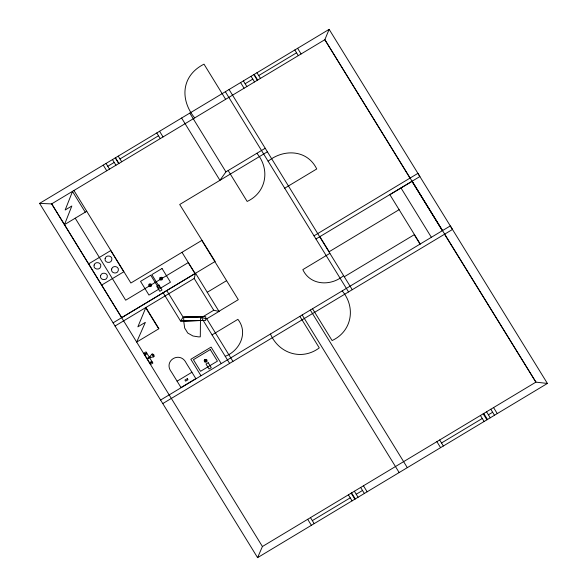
<?xml version="1.0" encoding="UTF-8"?>
<svg xmlns="http://www.w3.org/2000/svg" width="587" height="587" viewBox="0 0 587 587"><rect width="100%" height="100%" fill="white"/><g stroke="black" fill="none" stroke-linecap="round" stroke-linejoin="round"><path stroke-width="0.88" d="M183.694 320.935L184.67 328.038L187.767 333.056L192.976 335.991L198.465 336.879L200.299 336.843L200.49 316.797L183.731 317.171L183.694 320.935L200.453 320.553M115.052 326.02L194.18 278.458L195.559 273.271L219.039 311.433L206.749 318.814L201.451 317.64L229.612 363.412M72.568 191.318L65.157 210.007L71.834 205.993L64.467 224.66L86.795 211.239M329.146 29.35L324.838 39.689L51.605 203.909L39.593 203.381L257.583 557.65L547.407 383.45L329.146 29.35L39.593 203.381M257.583 557.65L262.418 546.512L535.909 382.13L547.407 383.45M265.221 148.262L225.929 171.874L219.942 180.319L181.61 118.024M107.781 166.275L114.216 162.408M119.961 158.952L158.527 135.773M245.117 83.728L252.792 79.113M258.713 75.562L296.567 52.801M267.393 151.798L179.703 204.503L215.143 261.464L113.093 322.835M88.578 263.908L110.738 250.59L123.784 271.788L101.624 285.106M268.127 161.242C283.631 148.68 307.309 149.494 316.731 168.975L284.724 188.214M207.248 292.275L226.597 280.652M314.016 235.813L417.915 173.363L419.874 176.548L315.967 238.997M389.885 194.679L412.147 181.302L442.495 230.618M201.451 317.64L213.741 310.252L219.039 311.433M146.735 353.051L144.468 354.409L146.757 353.08M218.958 311.301L238.3 299.678L201.803 240.421L130.879 283.022L73.94 190.489M146.904 358.371C149.817 358.026 150.558 354.981 152.539 353.844L153.948 354.944L154.154 356.463C152.216 357.688 149.171 356.911 147.491 359.325M399.109 209.676L329.153 251.72L319.878 236.649M329.894 253.357L302.826 269.631C310.318 285.788 331.207 286.339 343.586 275.619M149.927 363.287L152.194 361.922M212.054 334.876L237.889 319.343C248.492 332.653 239.856 350.696 225.247 356.309M344.29 276.756L414.246 234.712L420.035 244.111M177.091 381.183L191.927 372.261L195.838 378.622L181.001 387.537L171.485 372.077C162.614 360.719 180.253 350.417 186.284 363.177L191.927 372.261M160.603 400.041L450.302 225.922L452.482 229.458L162.775 403.577M312.328 520.625L350.226 497.842M356.221 494.247L362.517 490.461M441.519 442.98L482.265 418.487M488.399 414.796L492.64 412.25M121.612 317.684L195.559 273.271M203.161 320.414L180.525 321.008L163.142 292.752M202.764 316.855L183.144 317.185L180.525 321.008L205.699 320.436L205.736 316.672L183.144 317.185L166.774 290.572M444.542 234.228L535.909 382.13L324.838 39.689L410.012 178.11M411.971 181.295L442.363 230.691M401.016 187.994L431.364 237.309M389.834 194.598L420.233 243.994M297.609 48.303L301.094 53.96M294.828 49.976L298.313 55.633M493.572 407.576L497.27 413.586M490.791 409.249L494.489 415.258M486.55 411.795L490.248 417.805M483.769 413.468L487.467 419.478M483.196 413.813L486.894 419.822M480.415 415.486L484.114 421.495M256.967 72.729L260.452 78.387M254.186 74.402L257.671 80.059M253.833 74.615L257.311 80.272M251.053 76.288L254.531 81.945M243.378 80.896L246.863 86.56M240.597 82.569L244.075 88.226M229.062 89.503L352.251 289.699M225.357 91.733L348.539 291.93M439.67 439.971L443.368 445.988M436.882 441.644L440.588 447.661M225.635 99.313L204.005 64.166C181.508 75.51 179.6 99.372 194.686 117.914M342.199 290.895C356.052 307.272 352.039 331.31 332.103 340.555L312.519 308.733M256.864 153.28C270.321 169.144 266.535 192.47 247.164 201.444L228.152 170.538M189.777 113.115L225.929 171.874M310.34 310.046L407.319 467.648M302.18 314.948L399.16 472.557M299.862 316.342L319.277 347.886C301.872 360.99 278.832 353.572 270.475 334.003M159.569 131.275L163.047 136.932M156.788 132.948L160.266 138.605M363.448 485.787L367.146 491.796M360.667 487.459L364.366 493.469M354.372 491.238L358.07 497.248M351.591 492.911L355.289 498.921M351.165 493.168L354.864 499.177M348.377 494.841L352.083 500.85M181.992 252.3L195.06 273.542L188.244 262.609L125.684 300.206L75.217 218.195M194.18 278.458L213.741 310.252M118.222 156.127L121.7 161.785M115.434 157.8L118.919 163.457M115.257 157.903L118.743 163.56M112.477 159.576L115.955 165.233M206.749 318.814L232.951 361.401M106.042 163.443L109.52 169.1M103.253 165.116L106.739 170.773M221.218 363.573L211.085 347.1L190.848 359.266L200.981 375.731M310.479 517.624L314.177 523.633M307.691 519.297L311.389 525.306M146.244 308.579L158.123 327.884M72.45 191.384L85.247 212.171M149.876 356.588L150.463 357.542M149.171 357.006L146.016 351.884L143.749 353.242L150.624 364.417L152.891 363.052L149.758 357.96M121.685 317.64L51.671 203.872L262.418 546.512M105.132 258.463C103.906 262.697 110.928 264.099 111.794 259.938C113.027 255.712 106.005 254.31 105.132 258.463M111.64 269.037C110.415 273.271 117.437 274.672 118.303 270.519C119.535 266.285 112.513 264.884 111.64 269.037M94.081 265.111C92.849 269.338 99.871 270.746 100.737 266.586C101.969 262.36 94.947 260.951 94.081 265.111M100.59 275.685C99.357 279.911 106.379 281.32 107.245 277.159C108.478 272.933 101.456 271.532 100.59 275.685M153.699 356.338L153.574 356.977L151.813 354.115L153.229 354.864L153.699 356.338M145.877 307.493L137.864 326.842L145.356 322.336L136.668 342.089L158.938 328.705L145.877 307.493M149.612 284.614L149.509 285.818L150.742 285.869L150.844 284.673L149.612 284.614M160.53 278.055L160.427 279.258L161.66 279.309L161.755 278.113L160.53 278.055M205.098 360.183L204.995 361.387L206.228 361.438L206.331 360.242L205.098 360.183M149.186 284.145L148.716 284.922L149.01 286.243L149.795 286.669L151.167 286.346L151.637 285.568L151.343 284.247L150.558 283.815L149.186 284.145M160.104 277.585L159.635 278.363L159.928 279.683L160.713 280.109L162.085 279.786L162.555 279.008L162.254 277.688L161.476 277.255L160.104 277.585M204.672 359.714L204.203 360.491L204.496 361.812L205.281 362.238L206.653 361.915L207.123 361.137L206.829 359.816L206.044 359.383L204.672 359.714M150.742 275.244L140.542 281.378L148.973 295.078L159.172 288.943L150.742 275.244M162.034 268.501L151.835 274.635L160.266 288.334L170.465 282.208L162.034 268.501M158.967 285.025L156.744 286.368L159.789 291.313L162.012 289.978L158.967 285.025M146.156 354.174C145.495 354.959 145.488 353 146.156 354.174M150.94 361.952C149.927 362.164 151.681 363.082 150.94 361.952M210.293 349.566L193.424 359.706L200.556 371.292L217.425 361.152L210.293 349.566M208.224 362.722L206 364.057L209.045 369.01L211.269 367.675L208.224 362.722M187.312 378.659L184.949 380.075L185.609 381.146L187.972 379.73L187.312 378.659"/></g></svg>
